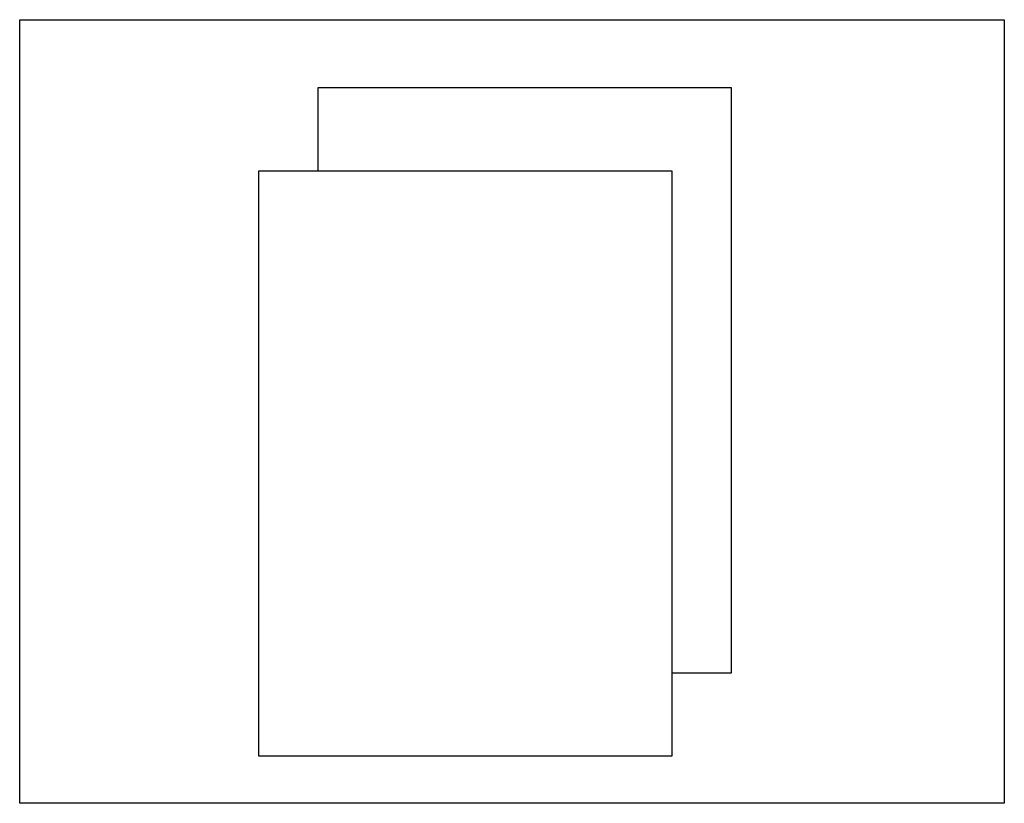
# Model space of a CAD drawing. Header units: millimetres. Extents: x -779.716 to -779.216, y 2677.912 to 2678.31.
import ezdxf

# ---------------------------------------------------------------- set-up
doc = ezdxf.new("R2010")
doc.units = ezdxf.units.MM
doc.header["$LTSCALE"] = 10
doc.layers.add('Móveis_estações', color=2, linetype='Continuous')

msp = doc.modelspace()

# ---------------------------------------------------------------- linework, layer by layer
at = {"layer": 'Móveis_estações', "color": 1}
for points in [[(-779.71615, 2677.91182), (-779.71615, 2678.30981), (-779.21615, 2678.30981), (-779.21615, 2677.91182)], [(-779.38483, 2677.93594), (-779.38483, 2678.23294), (-779.59483, 2678.23294), (-779.59483, 2677.93594)]]:
    msp.add_lwpolyline(points, close=True, dxfattribs=at)
msp.add_lwpolyline([(-779.38483, 2677.97815), (-779.35471, 2677.97815), (-779.35471, 2678.27515), (-779.56471, 2678.27515), (-779.56471, 2678.23294)], dxfattribs=at)

doc.saveas('drawing.dxf')
